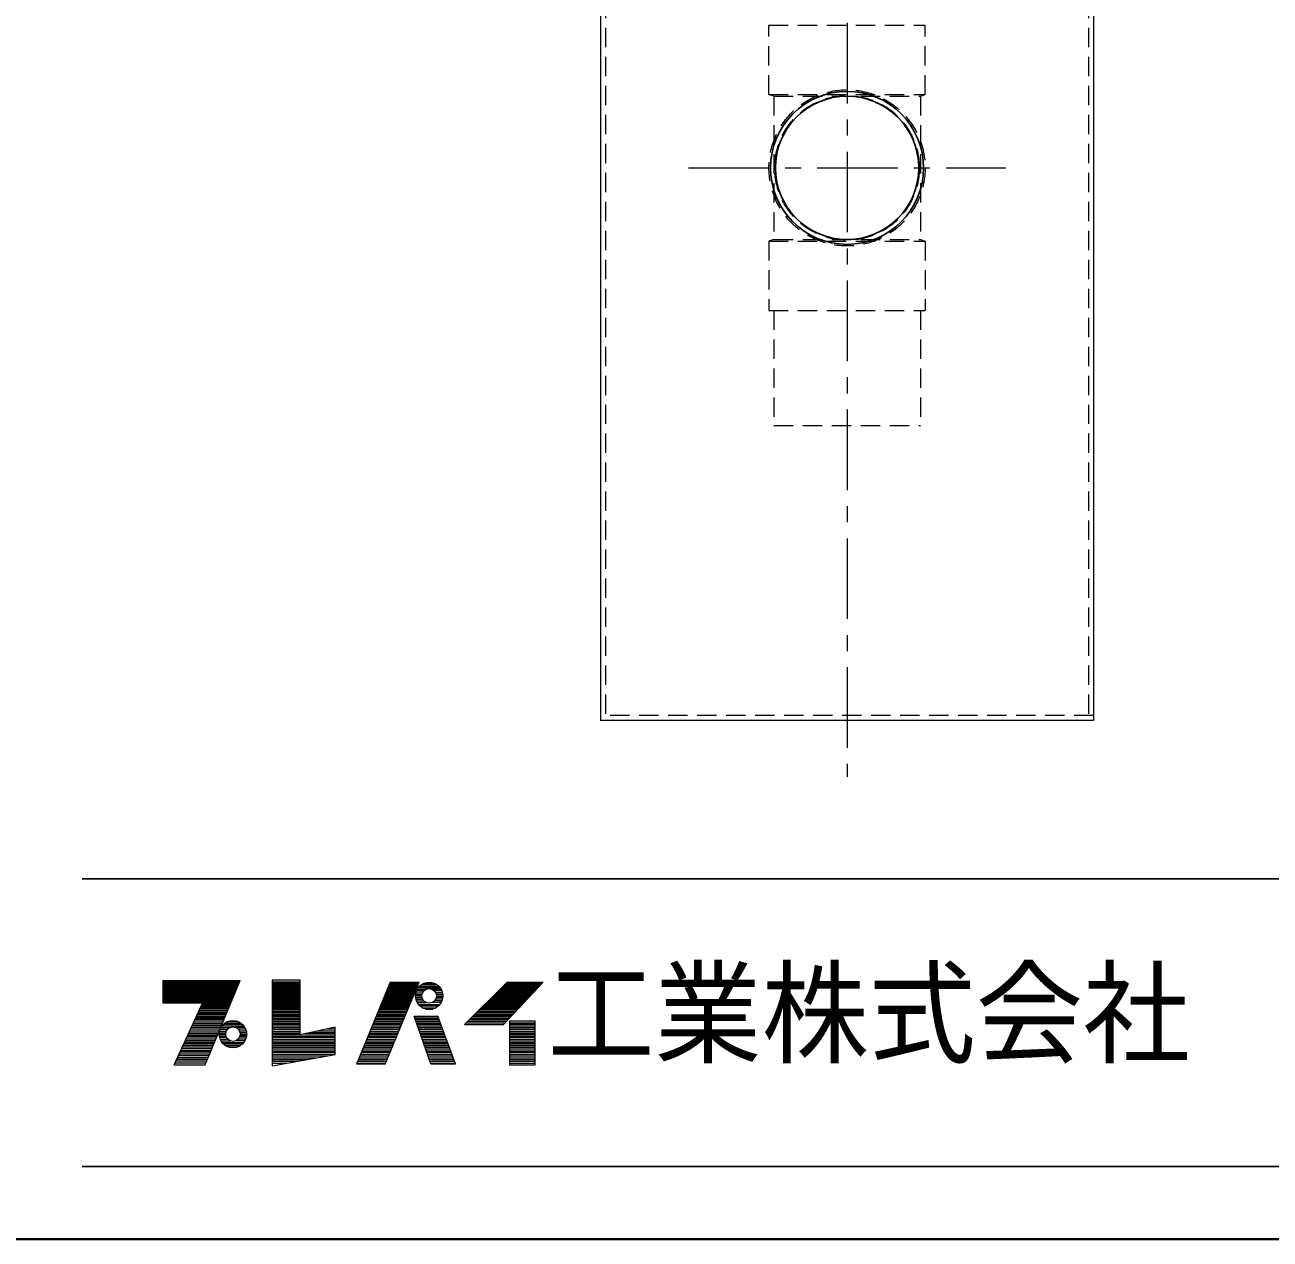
# Model space of a CAD drawing. Units: millimetres at full size, sheet at 1:10; details may follow other scales. Extents: x -2111 to 1939, y -1286 to 1524.
# Drawn here: x -122 to 651, y -1286 to -532 of the extents above; entities that cross this region are included whole.
import ezdxf
from ezdxf.enums import TextEntityAlignment as Align

# ---------------------------------------------------------------- set-up
doc = ezdxf.new("R2010")
doc.units = ezdxf.units.MM
doc.header["$LTSCALE"] = 10
doc.linetypes.add('CHAIN1', pattern=[8, 5, -1, 1, -1])
doc.linetypes.add('DASHED1', pattern=[1.8, 1.2, -0.6])
doc.layers.add('0-6_補助線', color=4, linetype='Continuous', lineweight=9)
doc.styles.add('ＭＳ ゴシック', font='')
doc.styles.get('ＭＳ ゴシック').set_extended_font_data('MS Gothic')

msp = doc.modelspace()

# ---------------------------------------------------------------- linework, layer by layer
at = {"layer": '0-6_補助線', "linetype": 'CHAIN1'}
for p, q in [((388.78, -210.95), (388.78, -998.95)), ((290.28, -620.95), (487.28, -620.95))]:
    msp.add_line(p, q, dxfattribs=at)
at = {"layer": '0-6_補助線', "color": 7, "lineweight": 18}
for p, q in [((235.78, -265.45), (235.78, -963.95)), ((541.78, -265.45), (541.78, -963.95)), ((541.78, -963.95), (235.78, -963.95)), ((-35.79, -1126.15), (11.62, -1126.15)), ((-35.79, -1126.57), (11.45, -1126.57)), ((-35.79, -1127.2), (11.19, -1127.2)), ((-35.79, -1127.83), (10.93, -1127.83)), ((-35.79, -1128.46), (10.67, -1128.46)), ((-9.75, -1177.81), (11.88, -1125.52)), ((31.83, -1125.31), (31.83, -1178.44)), ((49.26, -1125.31), (31.83, -1125.31)), ((31.83, -1126.15), (49.26, -1126.15)), ((31.83, -1126.57), (49.26, -1126.57)), ((31.83, -1127.2), (49.26, -1127.2)), ((31.83, -1127.83), (49.26, -1127.83)), ((31.83, -1128.46), (49.26, -1128.46)), ((105.12, -1126.36), (84.12, -1177.39)), ((101.97, -1177.39), (123.18, -1126.36)), ((104.26, -1128.46), (122.31, -1128.46)), ((104.52, -1127.83), (122.55, -1127.83)), ((104.78, -1127.2), (122.83, -1127.2)), ((105.12, -1126.36), (123.18, -1126.36)), ((124.35, -1128.04), (134.19, -1128.04)), ((125.83, -1127.2), (132.72, -1127.2)), ((175.47, -1152.82), (200.04, -1126.36)), ((175.68, -1128.46), (198.09, -1128.46)), ((176.31, -1127.83), (198.68, -1127.83)), ((176.94, -1127.2), (199.26, -1127.2)), ((-35.79, -1129.3), (10.32, -1129.3)), ((10.06, -1129.93), (-35.79, -1129.93)), ((-35.79, -1130.56), (9.8, -1130.56)), ((-35.79, -1131.19), (9.54, -1131.19)), ((-35.79, -1131.82), (9.28, -1131.82)), ((-35.79, -1132.45), (9.02, -1132.45)), ((-35.79, -1132.87), (8.84, -1132.87)), ((-35.79, -1133.71), (8.5, -1133.71)), ((-35.79, -1134.34), (8.23, -1134.34)), ((-35.79, -1134.97), (7.97, -1134.97)), ((-35.79, -1135.6), (7.71, -1135.6)), ((-35.79, -1136.23), (7.45, -1136.23)), ((31.83, -1129.3), (49.26, -1129.3)), ((31.83, -1129.93), (49.26, -1129.93)), ((31.83, -1130.56), (49.26, -1130.56)), ((31.83, -1131.19), (49.26, -1131.19)), ((31.83, -1131.82), (49.26, -1131.82)), ((31.83, -1132.45), (49.26, -1132.45)), ((31.83, -1132.87), (49.26, -1132.87)), ((31.83, -1133.71), (49.26, -1133.71)), ((31.83, -1134.34), (49.26, -1134.34)), ((31.83, -1134.97), (49.26, -1134.97)), ((31.83, -1135.6), (49.26, -1135.6)), ((31.83, -1136.23), (49.26, -1136.23)), ((101.06, -1136.23), (119.08, -1136.23)), ((101.34, -1135.6), (119.34, -1135.6)), ((101.58, -1134.97), (119.6, -1134.97)), ((101.84, -1134.34), (119.87, -1134.34)), ((102.1, -1133.71), (120.13, -1133.71)), ((102.44, -1132.87), (120.48, -1132.87)), ((102.62, -1132.45), (120.65, -1132.45)), ((102.88, -1131.82), (120.91, -1131.82)), ((103.14, -1131.19), (121.18, -1131.19)), ((103.39, -1130.56), (121.44, -1130.56)), ((103.65, -1129.93), (121.7, -1129.93)), ((103.91, -1129.3), (121.96, -1129.3)), ((120.77, -1134.97), (124.77, -1134.97)), ((120.81, -1134.13), (124.85, -1134.13)), ((120.84, -1136.02), (124.9, -1136.02)), ((120.99, -1133.08), (125.19, -1133.08)), ((121.38, -1131.82), (126.06, -1131.82)), ((121.77, -1130.98), (127.19, -1130.98)), ((122.43, -1129.93), (136.12, -1129.93)), ((123.13, -1129.09), (135.41, -1129.09)), ((136.78, -1130.98), (131.35, -1130.98)), ((137.17, -1131.82), (132.49, -1131.82)), ((137.56, -1133.08), (133.36, -1133.08)), ((137.71, -1136.02), (133.65, -1136.02)), ((137.73, -1134.13), (133.69, -1134.13)), ((133.77, -1134.97), (137.77, -1134.97)), ((167.91, -1136.23), (190.88, -1136.23)), ((168.54, -1135.6), (191.46, -1135.6)), ((169.17, -1134.97), (192.05, -1134.97)), ((169.8, -1134.34), (192.69, -1134.34)), ((170.43, -1133.71), (193.22, -1133.71)), ((171.27, -1132.87), (194, -1132.87)), ((171.69, -1132.45), (194.39, -1132.45)), ((172.32, -1131.82), (194.97, -1131.82)), ((172.95, -1131.19), (195.56, -1131.19)), ((173.58, -1130.56), (196.14, -1130.56)), ((174.21, -1129.93), (196.73, -1129.93)), ((174.84, -1129.3), (197.31, -1129.3)), ((-35.79, -1136.86), (7.19, -1136.86)), ((-35.79, -1137.49), (6.93, -1137.49)), ((-35.79, -1138.12), (6.67, -1138.12)), ((-35.79, -1138.75), (6.41, -1138.75)), ((-11.43, -1139.59), (-35.79, -1139.59)), ((-29.07, -1177.81), (-11.43, -1139.59)), ((4.15, -1144.21), (-13.56, -1144.21)), ((4.59, -1143.16), (-13.07, -1143.16)), ((4.85, -1142.53), (-12.78, -1142.53)), ((5.19, -1141.69), (-12.4, -1141.69)), ((5.45, -1141.06), (-12.11, -1141.06)), ((5.8, -1140.22), (-11.72, -1140.22)), ((6.06, -1139.59), (-11.43, -1139.59)), ((31.83, -1136.86), (49.26, -1136.86)), ((31.83, -1137.49), (49.26, -1137.49)), ((31.83, -1138.12), (49.26, -1138.12)), ((31.83, -1138.75), (49.26, -1138.75)), ((31.83, -1139.59), (49.26, -1139.59)), ((31.83, -1140.22), (49.26, -1140.22)), ((31.83, -1141.06), (49.26, -1141.06)), ((31.83, -1141.69), (49.26, -1141.69)), ((31.83, -1142.53), (49.26, -1142.53)), ((31.83, -1143.16), (49.26, -1143.16)), ((31.83, -1144.21), (49.26, -1144.21)), ((97.78, -1144.21), (115.76, -1144.21)), ((98.21, -1143.16), (116.2, -1143.16)), ((98.47, -1142.53), (116.46, -1142.53)), ((98.81, -1141.69), (116.81, -1141.69)), ((99.07, -1141.06), (117.07, -1141.06)), ((99.42, -1140.22), (117.42, -1140.22)), ((99.68, -1139.59), (117.68, -1139.59)), ((100.02, -1138.75), (118.03, -1138.75)), ((100.28, -1138.12), (118.3, -1138.12)), ((100.54, -1137.49), (118.56, -1137.49)), ((100.8, -1136.86), (118.82, -1136.86)), ((121.04, -1137.07), (125.29, -1137.07)), ((121.38, -1138.12), (126.06, -1138.12)), ((121.88, -1139.17), (127.66, -1139.17)), ((122.59, -1140.22), (135.96, -1140.22)), ((123.34, -1141.06), (135.2, -1141.06)), ((125, -1142.32), (133.54, -1142.32)), ((127, -1143.16), (131.55, -1143.16)), ((136.66, -1139.17), (130.89, -1139.17)), ((137.17, -1138.12), (132.49, -1138.12)), ((137.51, -1137.07), (133.25, -1137.07)), ((159.93, -1144.21), (183.47, -1144.21)), ((160.98, -1143.16), (184.44, -1143.16)), ((161.61, -1142.53), (185.03, -1142.53)), ((162.45, -1141.69), (185.81, -1141.69)), ((163.08, -1141.06), (186.39, -1141.06)), ((163.92, -1140.22), (187.17, -1140.22)), ((164.55, -1139.59), (187.76, -1139.59)), ((165.39, -1138.75), (188.54, -1138.75)), ((166.02, -1138.12), (189.12, -1138.12)), ((166.65, -1137.49), (189.71, -1137.49)), ((167.28, -1136.86), (190.29, -1136.86)), ((-17.05, -1151.77), (1.02, -1151.77)), ((1.46, -1150.72), (-16.56, -1150.72)), ((1.89, -1149.67), (-16.08, -1149.67)), ((2.24, -1148.83), (-15.69, -1148.83)), ((-15.21, -1147.78), (2.68, -1147.78)), ((3.02, -1146.94), (-14.82, -1146.94)), ((3.37, -1146.1), (-14.37, -1146.1)), ((-13.95, -1145.05), (3.8, -1145.05)), ((2.55, -1151.77), (12.39, -1151.77)), ((4.55, -1150.72), (10.4, -1150.72)), ((31.83, -1145.05), (49.26, -1145.05)), ((31.83, -1146.1), (49.26, -1146.1)), ((31.83, -1146.94), (49.26, -1146.94)), ((31.83, -1147.78), (49.26, -1147.78)), ((31.83, -1148.83), (49.26, -1148.83)), ((31.83, -1149.67), (49.26, -1149.67)), ((31.83, -1150.72), (49.26, -1150.72)), ((31.83, -1151.77), (49.26, -1151.77)), ((94.67, -1151.77), (112.62, -1151.77)), ((95.1, -1150.72), (113.06, -1150.72)), ((95.53, -1149.67), (113.49, -1149.67)), ((95.88, -1148.83), (113.84, -1148.83)), ((96.3, -1147.78), (114.28, -1147.78)), ((96.65, -1146.94), (114.63, -1146.94)), ((97, -1146.1), (114.98, -1146.1)), ((97.43, -1145.05), (115.41, -1145.05)), ((120.11, -1147.78), (134.81, -1147.78)), ((120.47, -1148.83), (135.2, -1148.83)), ((120.76, -1149.67), (135.51, -1149.67)), ((121.13, -1150.72), (135.89, -1150.72)), ((121.49, -1151.77), (136.28, -1151.77)), ((145.65, -1177.18), (134.73, -1147.57)), ((152.37, -1151.77), (176.45, -1151.77)), ((153.42, -1150.72), (177.42, -1150.72)), ((154.47, -1149.67), (178.4, -1149.67)), ((155.31, -1148.83), (179.18, -1148.83)), ((156.36, -1147.78), (180.15, -1147.78)), ((157.2, -1146.94), (180.93, -1146.94)), ((158.04, -1146.1), (181.71, -1146.1)), ((159.09, -1145.05), (182.69, -1145.05)), ((179.25, -1151.77), (195.21, -1151.77)), ((-2.28, -1159.75), (-20.73, -1159.75)), ((-1.84, -1158.7), (-20.25, -1158.7)), ((-19.86, -1157.86), (-1.49, -1157.86)), ((-1.06, -1156.81), (-19.37, -1156.81)), ((-0.54, -1155.55), (-18.79, -1155.55)), ((-0.1, -1154.5), (-18.31, -1154.5)), ((0.24, -1153.66), (-17.92, -1153.66)), ((0.68, -1152.61), (-17.44, -1152.61)), ((-1.03, -1158.7), (2.97, -1158.7)), ((-0.99, -1157.86), (3.05, -1157.86)), ((-0.96, -1159.75), (3.1, -1159.75)), ((-0.81, -1156.81), (3.39, -1156.81)), ((-0.42, -1155.55), (4.26, -1155.55)), ((0.08, -1154.5), (5.86, -1154.5)), ((0.63, -1153.66), (14.32, -1153.66)), ((1.54, -1152.61), (13.4, -1152.61)), ((14.86, -1154.5), (9.09, -1154.5)), ((15.37, -1155.55), (10.69, -1155.55)), ((15.76, -1156.81), (11.56, -1156.81)), ((15.91, -1159.75), (11.85, -1159.75)), ((15.93, -1157.86), (11.89, -1157.86)), ((11.97, -1158.7), (15.97, -1158.7)), ((31.83, -1152.61), (49.26, -1152.61)), ((31.83, -1153.66), (49.26, -1153.66)), ((31.83, -1154.5), (49.26, -1154.5)), ((31.83, -1155.55), (49.26, -1155.55)), ((31.83, -1156.81), (49.26, -1156.81)), ((31.83, -1157.86), (49.26, -1157.86)), ((31.83, -1158.7), (49.26, -1158.7)), ((31.83, -1159.75), (70.89, -1159.75)), ((70.89, -1158.7), (51.14, -1158.7)), ((70.89, -1157.86), (54.91, -1157.86)), ((70.89, -1156.81), (59.61, -1156.81)), ((70.89, -1155.55), (65.25, -1155.55)), ((91.38, -1159.75), (109.3, -1159.75)), ((91.81, -1158.7), (109.74, -1158.7)), ((92.16, -1157.86), (110.09, -1157.86)), ((92.59, -1156.81), (110.53, -1156.81)), ((93.11, -1155.55), (111.05, -1155.55)), ((93.54, -1154.5), (111.49, -1154.5)), ((93.89, -1153.66), (111.84, -1153.66)), ((94.32, -1152.61), (112.27, -1152.61)), ((121.78, -1152.61), (136.59, -1152.61)), ((122.15, -1153.66), (136.98, -1153.66)), ((122.44, -1154.5), (137.29, -1154.5)), ((122.81, -1155.55), (137.68, -1155.55)), ((123.24, -1156.81), (138.14, -1156.81)), ((123.61, -1157.86), (138.53, -1157.86)), ((123.9, -1158.7), (138.84, -1158.7)), ((124.27, -1159.75), (139.22, -1159.75)), ((151.32, -1152.82), (175.47, -1152.82)), ((179.25, -1152.61), (195.21, -1152.61)), ((179.25, -1153.66), (195.21, -1153.66)), ((179.25, -1154.5), (195.21, -1154.5)), ((179.25, -1155.55), (195.21, -1155.55)), ((179.25, -1156.81), (195.21, -1156.81)), ((179.25, -1157.86), (195.21, -1157.86)), ((179.25, -1158.7), (195.21, -1158.7)), ((179.25, -1159.75), (195.21, -1159.75)), ((-5.23, -1166.89), (-24.03, -1166.89)), ((-4.8, -1165.84), (-23.54, -1165.84)), ((-4.36, -1164.79), (-23.06, -1164.79)), ((-4.01, -1163.95), (-22.67, -1163.95)), ((-3.58, -1162.9), (-22.19, -1162.9)), ((-3.15, -1161.85), (-21.7, -1161.85)), ((-2.62, -1160.59), (-21.09, -1160.59)), ((-0.81, -1160.59), (3.39, -1160.59)), ((-0.42, -1161.85), (4.26, -1161.85)), ((0.08, -1162.9), (5.86, -1162.9)), ((0.79, -1163.95), (14.16, -1163.95)), ((1.54, -1164.79), (13.4, -1164.79)), ((2.86, -1165.84), (12.08, -1165.84)), ((5.2, -1166.89), (9.75, -1166.89)), ((14.86, -1162.9), (9.09, -1162.9)), ((15.37, -1161.85), (10.69, -1161.85)), ((15.76, -1160.59), (11.56, -1160.59)), ((31.83, -1160.59), (70.89, -1160.59)), ((31.83, -1161.85), (70.89, -1161.85)), ((31.83, -1162.9), (70.89, -1162.9)), ((31.83, -1163.95), (70.89, -1163.95)), ((31.83, -1164.79), (70.89, -1164.79)), ((31.83, -1165.84), (70.89, -1165.84)), ((31.83, -1166.89), (70.89, -1166.89)), ((88.44, -1166.89), (106.34, -1166.89)), ((88.88, -1165.84), (106.77, -1165.84)), ((89.31, -1164.79), (107.21, -1164.79)), ((89.65, -1163.95), (107.56, -1163.95)), ((90.09, -1162.9), (108, -1162.9)), ((90.52, -1161.85), (108.43, -1161.85)), ((91.04, -1160.59), (108.96, -1160.59)), ((124.56, -1160.59), (139.53, -1160.59)), ((125, -1161.85), (140, -1161.85)), ((125.36, -1162.9), (140.39, -1162.9)), ((125.7, -1163.95), (140.77, -1163.95)), ((126.02, -1164.79), (141.08, -1164.79)), ((126.38, -1165.84), (141.47, -1165.84)), ((126.75, -1166.89), (141.86, -1166.89)), ((179.25, -1160.59), (195.21, -1160.59)), ((179.25, -1161.85), (195.21, -1161.85)), ((179.25, -1162.9), (195.21, -1162.9)), ((179.25, -1163.95), (195.21, -1163.95)), ((179.25, -1164.79), (195.21, -1164.79)), ((179.25, -1165.84), (195.21, -1165.84)), ((179.25, -1166.89), (195.21, -1166.89)), ((-8.36, -1174.45), (-27.52, -1174.45)), ((-7.92, -1173.4), (-27.03, -1173.4)), ((-7.4, -1172.14), (-26.45, -1172.14)), ((-6.97, -1171.09), (-25.97, -1171.09)), ((-6.45, -1169.83), (-25.38, -1169.83)), ((-6.1, -1168.99), (-25, -1168.99)), ((-5.66, -1167.94), (-24.51, -1167.94)), ((31.83, -1167.94), (70.89, -1167.94)), ((31.83, -1168.99), (70.89, -1168.99)), ((31.83, -1169.83), (70.89, -1169.83)), ((31.83, -1171.09), (70.89, -1171.09)), ((31.83, -1172.14), (66.3, -1172.14)), ((31.83, -1173.4), (59.4, -1173.4)), ((31.83, -1174.45), (53.66, -1174.45)), ((85.33, -1174.45), (103.19, -1174.45)), ((85.76, -1173.4), (103.63, -1173.4)), ((86.28, -1172.14), (104.16, -1172.14)), ((86.72, -1171.09), (104.59, -1171.09)), ((87.23, -1169.83), (105.12, -1169.83)), ((87.58, -1168.99), (105.46, -1168.99)), ((88.01, -1167.94), (105.9, -1167.94)), ((127.11, -1167.94), (142.25, -1167.94)), ((127.48, -1168.99), (142.63, -1168.99)), ((127.77, -1169.83), (142.94, -1169.83)), ((128.21, -1171.09), (143.41, -1171.09)), ((128.64, -1172.14), (143.79, -1172.14)), ((129.01, -1173.4), (144.26, -1173.4)), ((129.37, -1174.45), (144.65, -1174.45)), ((179.25, -1167.94), (195.21, -1167.94)), ((179.25, -1168.99), (195.21, -1168.99)), ((179.25, -1169.83), (195.21, -1169.83)), ((179.25, -1171.09), (195.21, -1171.09)), ((179.25, -1172.14), (195.21, -1172.14)), ((179.25, -1173.4), (195.21, -1173.4)), ((179.25, -1174.45), (195.21, -1174.45)), ((-29.07, -1177.81), (-9.75, -1177.81)), ((-9.31, -1176.76), (-28.58, -1176.76)), ((-8.79, -1175.5), (-28, -1175.5)), ((31.83, -1175.5), (47.92, -1175.5)), ((31.83, -1176.76), (41.02, -1176.76)), ((101.97, -1177.39), (84.12, -1177.39)), ((84.38, -1176.76), (102.23, -1176.76)), ((84.9, -1175.5), (102.76, -1175.5)), ((129.74, -1175.5), (145.03, -1175.5)), ((130.18, -1176.76), (145.5, -1176.76)), ((130.32, -1177.18), (145.65, -1177.18)), ((179.25, -1175.5), (195.21, -1175.5)), ((179.25, -1176.76), (195.21, -1176.76))]:
    msp.add_line(p, q, dxfattribs=at)
at = {"layer": '0-6_補助線', "linetype": 'DASHED1'}
for p, q in [((238.78, -263.95), (238.78, -960.95)), ((538.78, -263.95), (538.78, -960.95)), ((437.28, -575.45), (437.28, -532.45)), ((340.28, -575.45), (437.28, -575.45)), ((343.28, -576.45), (340.28, -575.45)), ((434.28, -576.45), (434.28, -665.45)), ((343.28, -665.45), (340.28, -666.45)), ((340.28, -666.45), (437.28, -666.45)), ((340.28, -666.45), (340.28, -709.45)), ((434.28, -665.45), (437.28, -666.45)), ((437.28, -666.45), (437.28, -709.45)), ((340.28, -709.45), (437.28, -709.45)), ((434.28, -709.45), (434.28, -780.95)), ((541.78, -960.95), (235.78, -960.95))]:
    msp.add_line(p, q, dxfattribs=at)
at = {"layer": '0-6_補助線', "color": 6, "lineweight": 25}
for p, q in [((1893.78, -1062.38), (-86.22, -1062.38)), ((1893.78, -1240.95), (-86.22, -1240.95))]:
    msp.add_line(p, q, dxfattribs=at)
at = {"layer": '0-6_補助線', "color": 1, "lineweight": 40}
msp.add_line((1938.78, -1285.95), (-2111.22, -1285.95), dxfattribs=at)
at = {"layer": '0-6_補助線', "linetype": 'DASHED1'}
for points in [[(340.28, -575.45), (340.28, -532.45), (437.28, -532.45)], [(343.28, -576.45), (434.28, -576.45), (437.28, -575.45)], [(343.28, -576.45), (343.28, -665.45), (434.28, -665.45)], [(343.28, -709.45), (343.28, -780.95), (434.28, -780.95)]]:
    msp.add_lwpolyline(points, dxfattribs=at)
at = {"layer": '0-6_補助線', "color": 7, "lineweight": 18}
for points in [[(-35.79, -1139.59), (-35.79, -1125.52), (11.88, -1125.52)], [(31.83, -1178.44), (70.89, -1171.3), (70.89, -1154.29), (49.26, -1159.12), (49.26, -1125.31)], [(151.32, -1152.82), (177.78, -1126.36), (200.04, -1126.36)], [(130.32, -1177.18), (120.03, -1147.57), (134.73, -1147.57)]]:
    msp.add_lwpolyline(points, dxfattribs=at)
msp.add_lwpolyline([(179.25, -1150.72), (179.25, -1177.81), (195.21, -1177.81), (195.21, -1150.72)], close=True, dxfattribs=at)
at = {"layer": '0-6_補助線', "linetype": 'DASHED1'}
for radius in [48.5, 44.9]:
    msp.add_circle((388.78, -620.95), radius, dxfattribs=at)
at = {"layer": '0-6_補助線', "color": 5, "lineweight": 25}
for radius in [47.5, 44.5]:
    msp.add_circle((388.78, -620.95), radius, dxfattribs=at)
at = {"layer": '0-6_補助線', "color": 7, "lineweight": 18}
for centre, radius in [((129.27, -1134.97), 8.5), ((129.27, -1134.97), 4.5), ((7.47, -1158.7), 8.5), ((7.47, -1158.7), 4.5)]:
    msp.add_circle(centre, radius, dxfattribs=at)

# ---------------------------------------------------------------- texts
at = {"layer": '0-6_補助線', "color": 7, "style": 'ＭＳ ゴシック', "width": 0.95}
msp.add_text('工業株式会社', height=51.32, dxfattribs=at).set_placement((202.71, -1186.67), align=Align.BOTTOM_LEFT)

doc.saveas('drawing.dxf')
